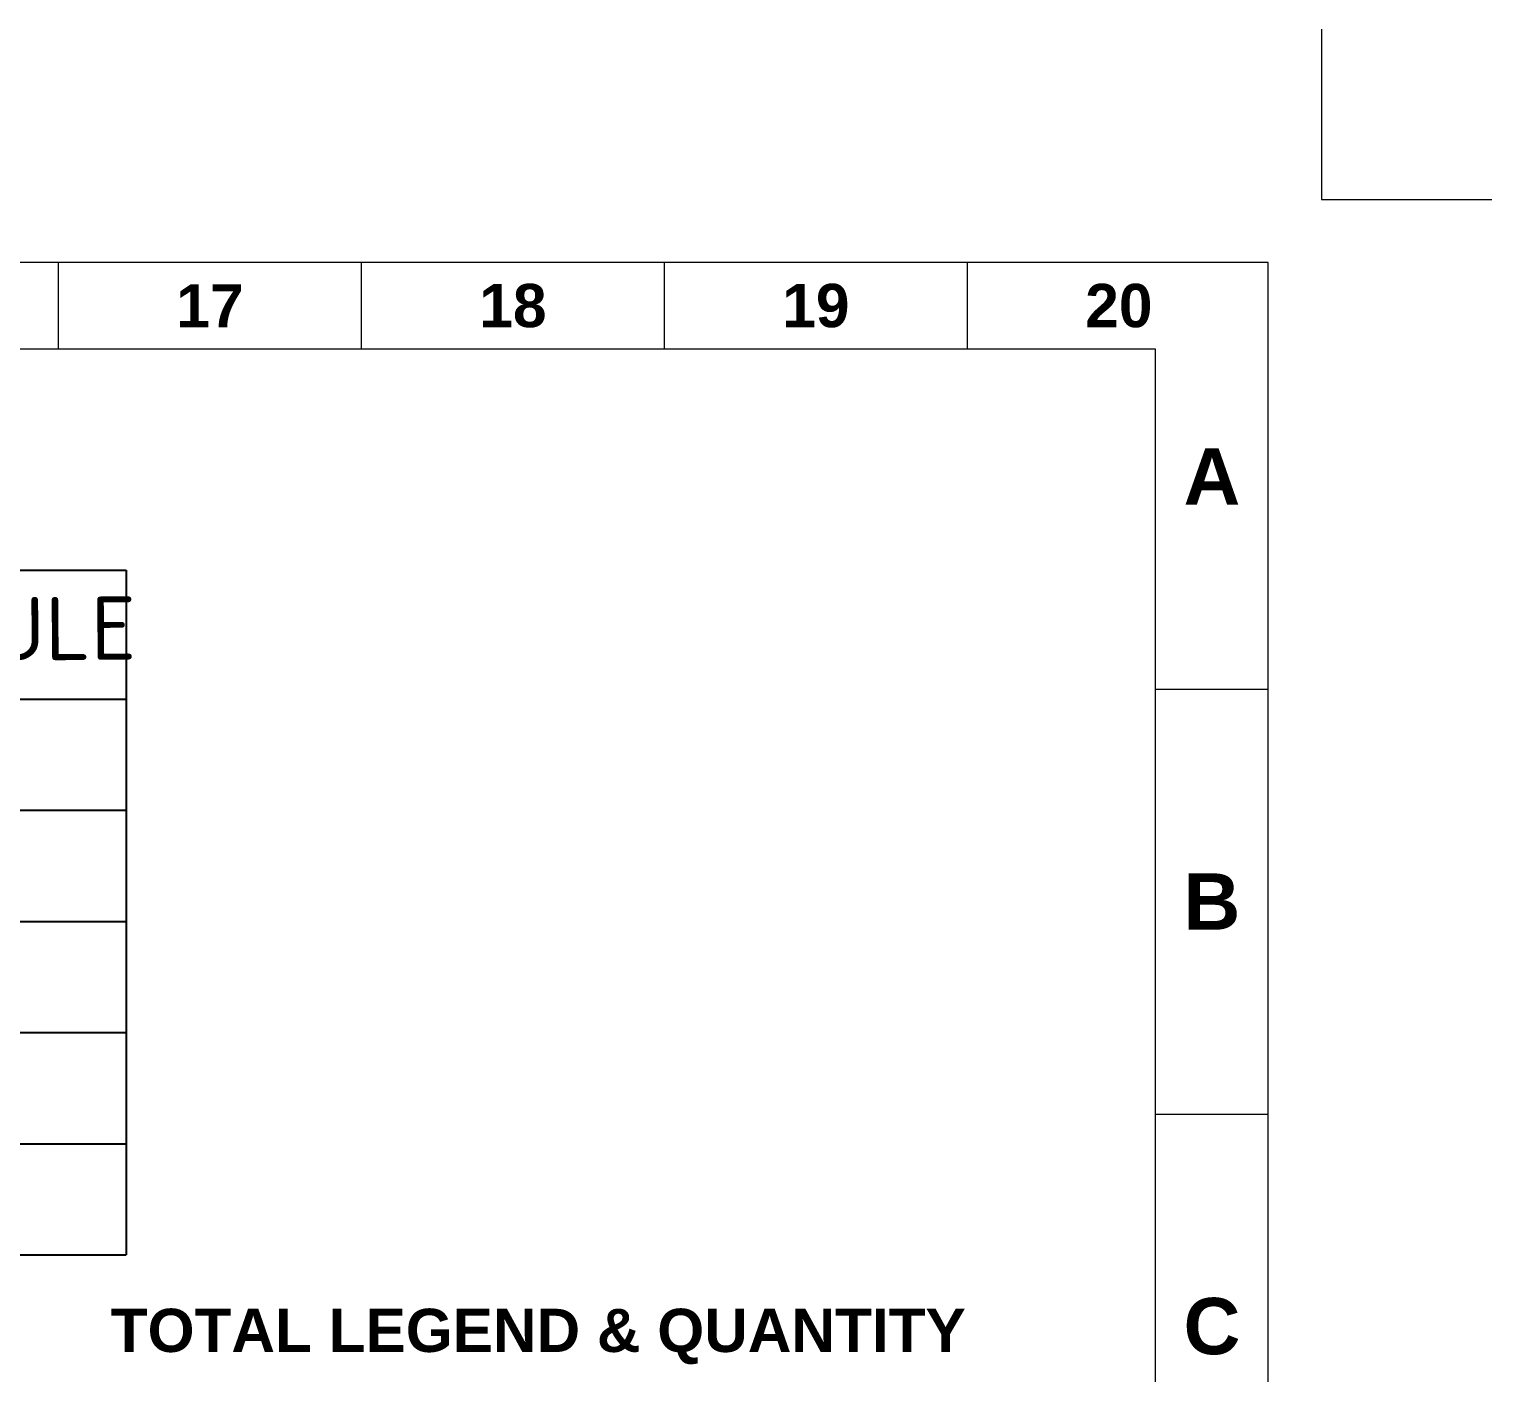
# Model space of a CAD drawing. Header units: inches. Extents: x -250485 to 735580, y -140410 to 288049.
# Drawn here: x 47021 to 47559, y 21928 to 22422 of the extents above; entities that cross this region are included whole.
import ezdxf

# ---------------------------------------------------------------- set-up
doc = ezdxf.new("R2010")
doc.units = ezdxf.units.IN
doc.header["$MEASUREMENT"] = 0
doc.layers.get('Defpoints').update_dxf_attribs({"lineweight": 0})
for name, color, linetype, lineweight in [('elev-FRONT', 252, 'Continuous', 30), ('Inline', 7, 'Continuous', 0), ('Outline', 7, 'Continuous', 0), ('Pipe 150 mm', 1, 'Continuous', 25), ('Scale', 7, 'Continuous', 0), ('Scale_Text', 7, 'Continuous', 0), ('Stair.', 134, 'Continuous', 9), ('T-NOTE', 201, 'Continuous', 25), ('Titelblk', 7, 'Continuous', 25), ('TITLE', 7, 'Continuous', 20)]:
    doc.layers.add(name, color=color, linetype=linetype, lineweight=lineweight)
doc.styles.add('isop', font='isocpeur.ttf')
doc.styles.get("Standard").update_dxf_attribs({"font": 'arialbd.ttf', "height": 24})

# ---------------------------------------------------------------- blocks, each defined once
blk = doc.blocks.new('PAGE')
at = {"layer": 'Inline', "color": 252, "lineweight": 15}
blk.add_lwpolyline([(178051640.6285096, 22656441.10754292), (178051640.6285096, 22657235.78731616), (178050505.3636819, 22657235.78731616), (178050505.3636819, 22656441.10754292)], close=True, dxfattribs=at)
at = {"layer": 'Outline', "color": 252, "lineweight": 15}
for p, q in [((178051662.5739135, 22657252.6570104), (178050483.4182824, 22657252.6570104)), ((178051662.5737594, 22656424.237967), (178051662.5737594, 22657252.6568916))]:
    blk.add_line(p, q, dxfattribs=at)
at = {"layer": 'Scale', "color": 252, "lineweight": 9}
for p, q in [((178051426.9813346, 22657235.78731616), (178051426.9813346, 22657252.6570104)), ((178051485.9788767, 22657235.78731616), (178051485.9788767, 22657252.6570104)), ((178051544.9764186, 22657235.78731616), (178051544.9764186, 22657252.6570104)), ((178051603.9739562, 22657235.78731616), (178051603.9739562, 22657252.6570104)), ((178051640.6285096, 22657169.57485025), (178051662.5737594, 22657169.57485025)), ((178051640.6285096, 22657086.79299511), (178051662.5737594, 22657086.79299511))]:
    blk.add_line(p, q, dxfattribs=at)
at = {"layer": 'Scale_Text', "color": 252, "lineweight": 13, "attachment_point": 5}
for s, insert, char_height, width in [('17', (178051456.4801096, 22657244.22216355), 8.434847364326462, 2.510210575623554), ('18', (178051515.4776477, 22657244.22216355), 8.434847364326462, 2.510210575623554), ('19', (178051574.4751853, 22657244.22216355), 8.434847364326462, 2.510210575623554), ('20', (178051633.4727231, 22657244.22216355), 8.434847364326462, 2.510210575623554), ('A', (178051651.6011368, 22657210.96577774), 10.97262277884799, 8.360260747659858), ('B', (178051651.6011368, 22657128.1839232), 10.97262277884799, 8.360260747659858), ('C', (178051651.6011368, 22657045.40206756), 10.97262277884799, 8.360260747659858)]:
    blk.add_mtext(s, dxfattribs=dict(at, insert=insert, char_height=char_height, width=width))
blk = doc.blocks.new('Title')
at = {"layer": 'Defpoints', "color": 1, "ltscale": 10}
blk.add_lwpolyline([(-98622.96971574334, -85271.0003581047), (-98622.96971574334, -85371.0003581047), (-98522.96971574334, -85371.0003581047)], dxfattribs=at)
at = {"layer": 'Titelblk', "color": 3, "linetype": 'Continuous', "lineweight": 0, "xscale": 3.014611567961765, "yscale": 3.014611567959946, "zscale": 3.014611567966516}
blk.add_blockref('PAGE', (-536855255.8332108, -68388223.95801476), dxfattribs=at)
blk = doc.blocks.new('RGD')
at = {"layer": 'elev-FRONT', "linetype": 'ByBlock', "lineweight": -2}
for p, q in [((-267170.857533223, 132486.3954172759), (-267170.857533223, 132507.542865096)), ((-267170.857533223, 132507.542865096), (-266991.7536432896, 132507.542865096)), ((-266991.7536432896, 132507.542865096), (-266991.7536432895, 132399.3213631711)), ((-267170.857533223, 132487.1526707663), (-266991.7536432896, 132487.1526707663)), ((-267105.4488110848, 132487.1526707663), (-267105.4488110848, 132399.3213631711)), ((-267170.857533223, 132486.3954172759), (-267170.857533223, 132399.3213631711)), ((-267170.857533223, 132469.5864092472), (-266991.7536432896, 132469.5864092472)), ((-267170.857533223, 132452.0201477282), (-266991.7536432896, 132452.0201477282)), ((-267170.857533223, 132434.4538862092), (-266991.7536432896, 132434.4538862092)), ((-267170.857533223, 132416.8876246901), (-266991.7536432896, 132416.8876246901)), ((-267170.857533223, 132399.3213631711), (-266991.7536432896, 132399.3213631711))]:
    blk.add_line(p, q, dxfattribs=at)
at = {"layer": 'Stair.', "char_height": 10, "attachment_point": 1, "rotation": 0.4026935309093121, "style": 'isop'}
for s, insert, width in [('{\\C5;WINDOW & DOOR SCHEDULE}', (-267166.274988113, 132502.1376898314), 173.2419496327361), ('{\\C5;NAME}', (-267160.2389039522, 132481.7670008279), 70.56340382264827), ('{\\C5;SIZE}', (-267062.3813971365, 132481.7670008279), 70.56340382264827), ('{\\C5;7\'-0\'\' X 4\'-6"}', (-267093.220686282, 132464.7364529589), 89.38183565452374), ('{\\C5;W-1}', (-267158.1996560973, 132464.7364529589), 28.55733613604709), ('{\\C5;1\'-6\'\' X 4\'-6"}', (-267093.220686282, 132449.5188724776), 89.38183565452374), ('{\\C5;W-2}', (-267158.1996560973, 132449.5780615515), 28.55733613604709), ('{\\C5;2\'-6\'\' X 7\'-0"}', (-267093.220686282, 132432.0768692838), 89.38183565452374), ('{\\C5;D-1}', (-267159.408327138, 132430.9773083811), 28.55733613604709), ('{\\C5;4\'-6\'\' X 4\'-6"}', (-267093.220686282, 132414.9554395023), 89.38183565452374), ('{\\C5;EXF-(2-5)}', (-267170.4452231933, 132413.8558785995), 28.55733613604709)]:
    blk.add_mtext(s, dxfattribs=dict(at, insert=insert, width=width))

msp = doc.modelspace()

# ---------------------------------------------------------------- block references
at = {"layer": 'Pipe 150 mm', "lineweight": -2, "xscale": 2.329876164265443, "yscale": 2.32987616432365, "zscale": 2.329876164314048}
msp.add_blockref('RGD', (669113.8807878973, -286503.1068791691), dxfattribs=at)
at = {"layer": 'TITLE', "xscale": 0.6269545389804989, "yscale": 0.6269545389804989, "zscale": 0.6269545337923679}
msp.add_blockref('Title', (109328.1977318376, 75883.1937149906), dxfattribs=at)

# ---------------------------------------------------------------- texts
at = {"layer": 'T-NOTE', "color": 7, "lineweight": -2}
msp.add_text('TOTAL LEGEND & QUANTITY', height=15.90328847256023, dxfattribs=at).set_placement((47050.49978698955, 21935.1730695088))

doc.saveas('drawing.dxf')
